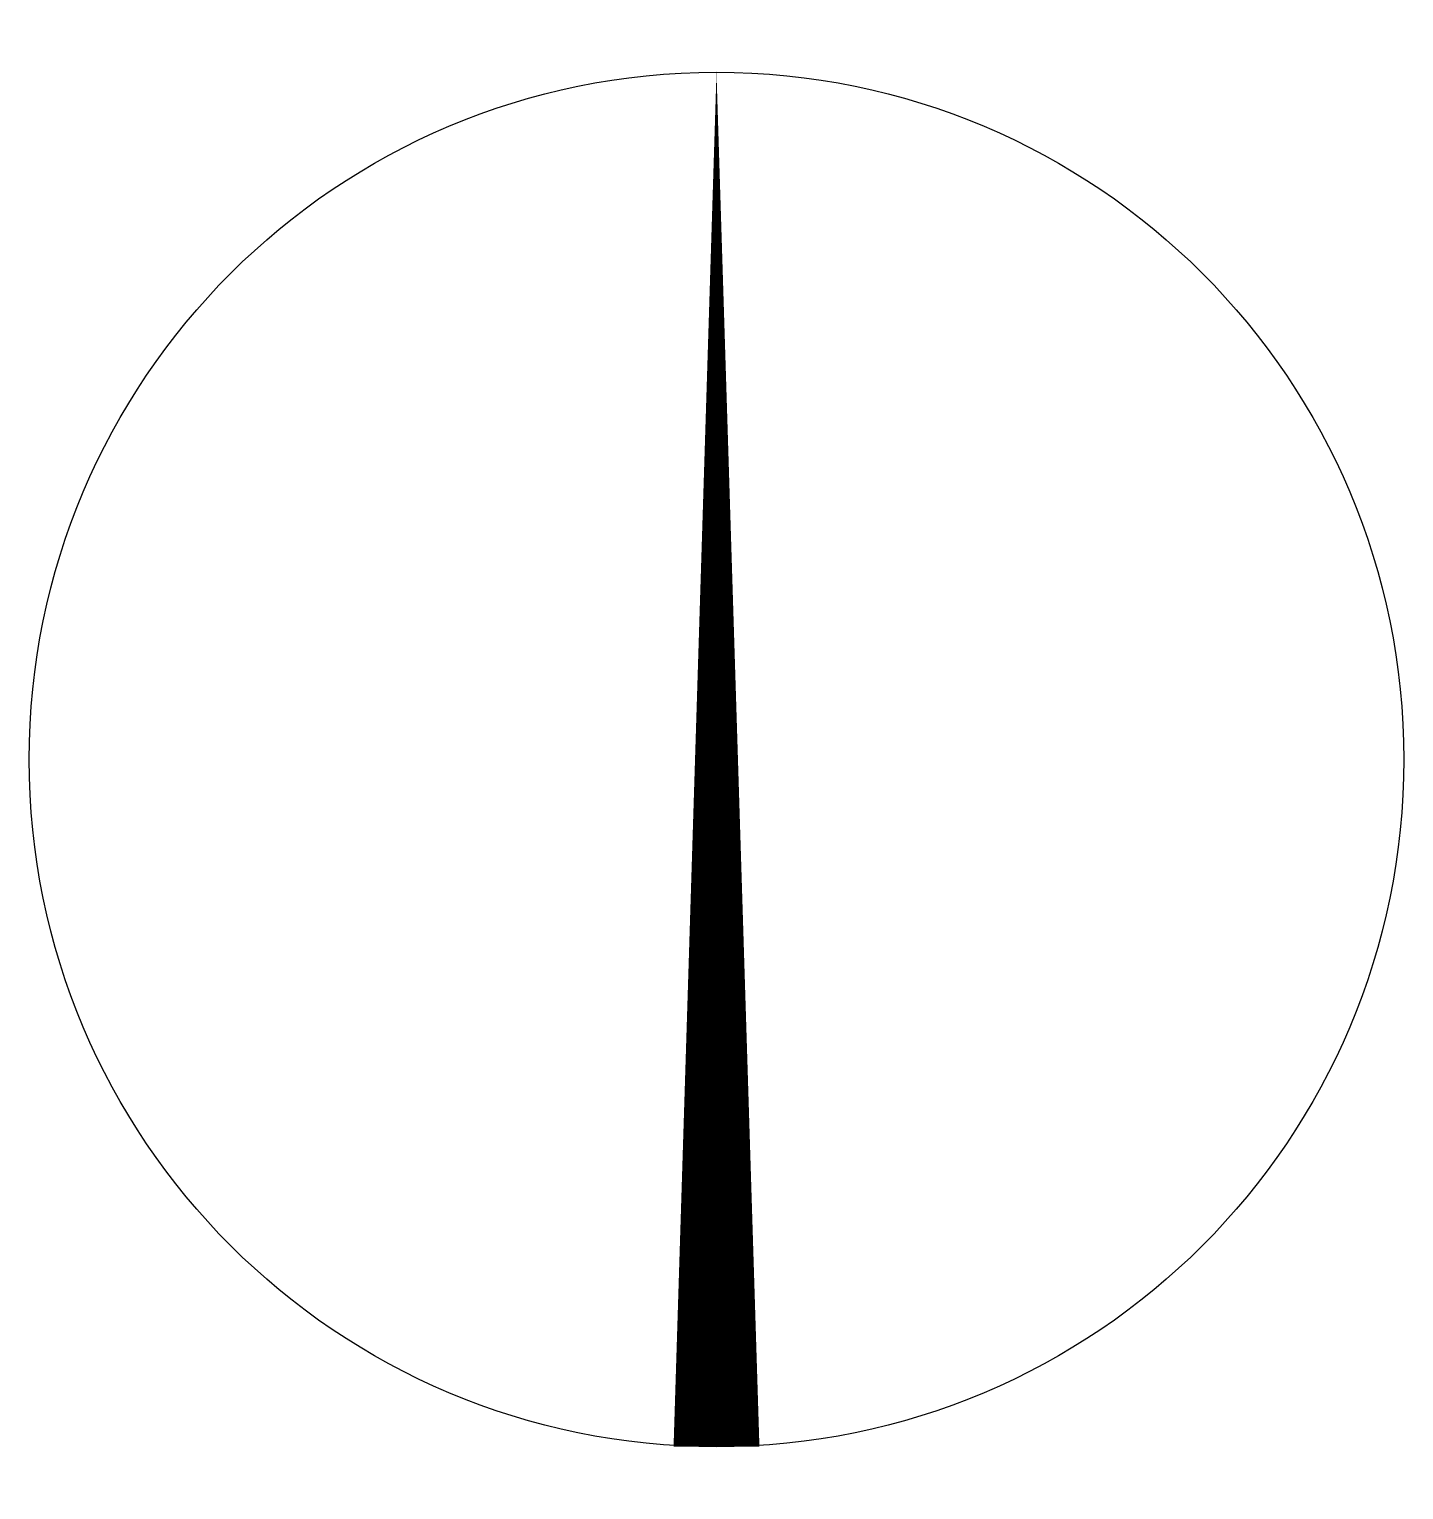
# Model space of a CAD drawing. Extents: x -12.5 to 12.5, y -13.3 to 13.3.
import ezdxf

# ---------------------------------------------------------------- set-up
doc = ezdxf.new("R2010")
doc.units = 0
doc.header["$LTSCALE"] = 100
doc.layers.get('0').update_dxf_attribs({"linetype": 'CONTINUOUS'})

msp = doc.modelspace()

# ---------------------------------------------------------------- linework, layer by layer
at = {"color": 0}
msp.add_lwpolyline([(0, -12.5, 1.562, 0, 0), (0, 12.5, 0, 0, 0)], format="xyseb", dxfattribs=at)
msp.add_circle((0, 0), 12.5, dxfattribs=at)

doc.saveas('drawing.dxf')
